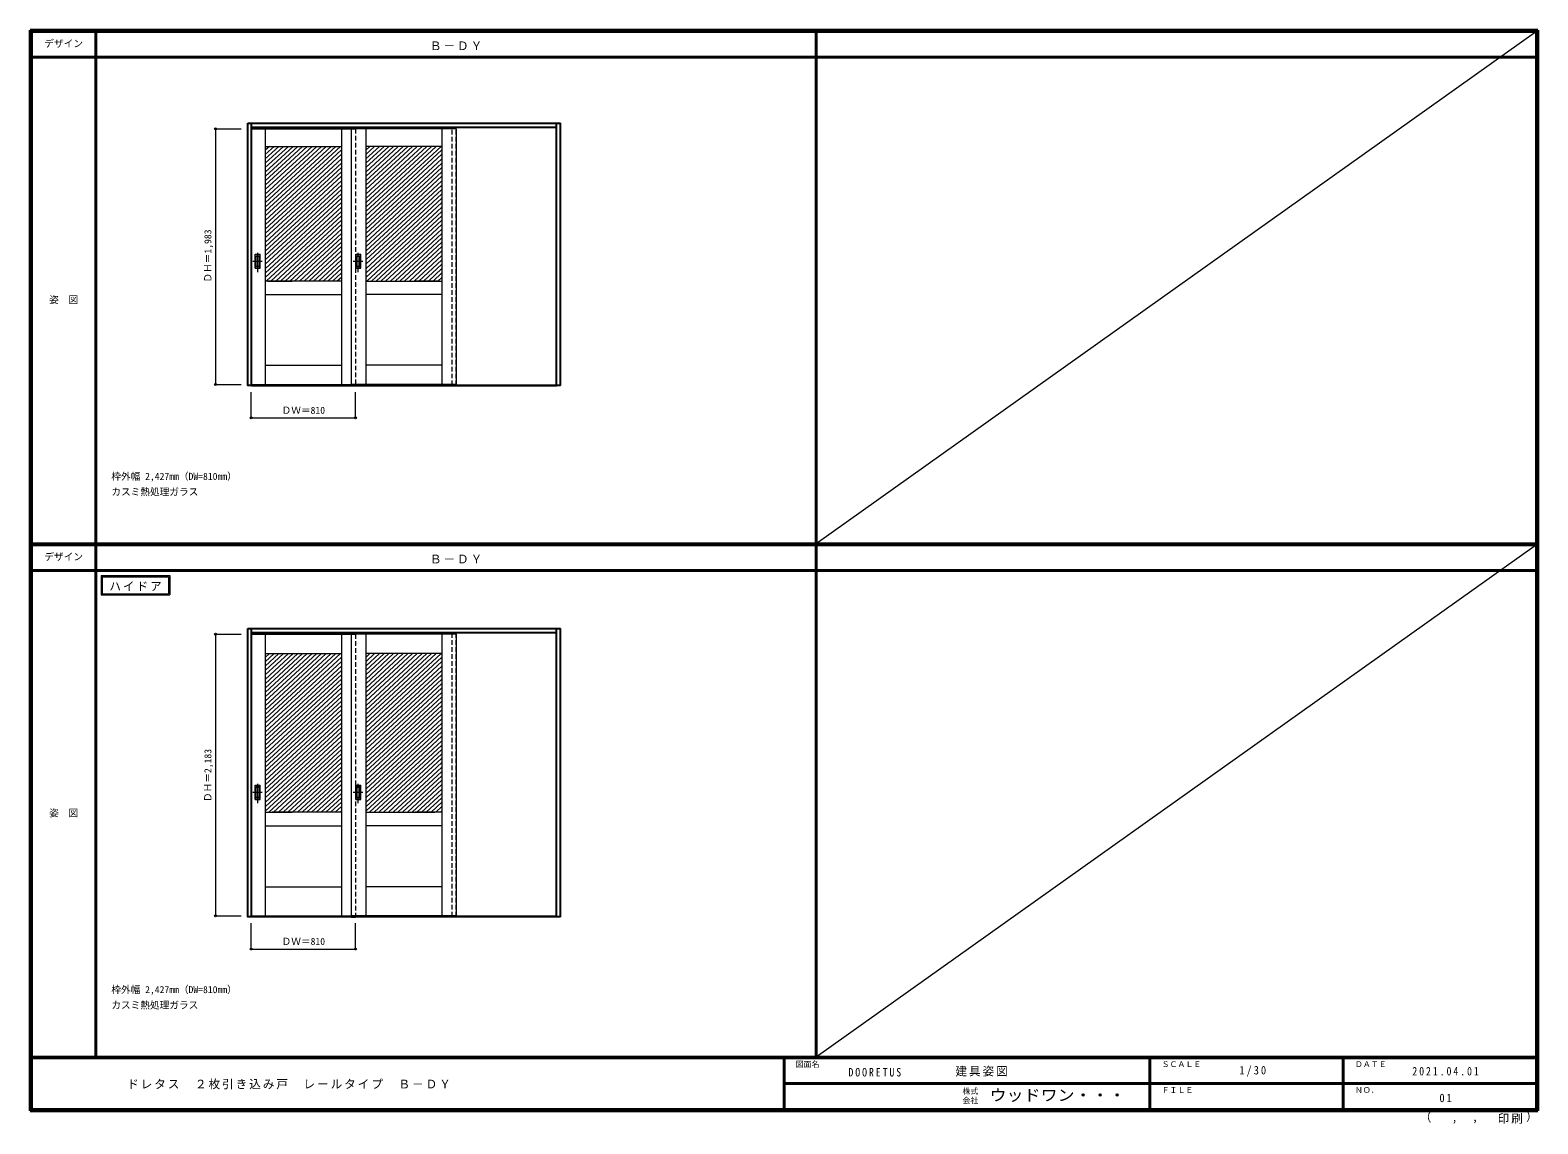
# Model space of a CAD drawing. Units: millimetres, scale not verified. Extents: x -6000 to 5700, y -4307 to 4175.
import ezdxf
from ezdxf.enums import TextEntityAlignment as Align

# ---------------------------------------------------------------- set-up
doc = ezdxf.new("R2010")
doc.units = ezdxf.units.MM
doc.header["$LTSCALE"] = 30
doc.header["$PDMODE"] = 32
doc.header["$PDSIZE"] = 15
doc.linetypes.add('CHAIN1', pattern=[8, 5, -1, 1, -1])
doc.linetypes.add('DASHED1', pattern=[1.8, 1.2, -0.6])
for name, color, linetype, lineweight in [('0-2_扉', 7, 'Continuous', 18), ('0-4_枠', 3, 'Continuous', 25), ('0-6_引手', 7, 'Continuous', 18), ('0-A_文字', 7, 'Continuous', 18), ('0-B_寸法', 4, 'Continuous', 9), ('0-C_ハッチ', 4, 'Continuous', 9), ('F-1_枠', 6, 'Continuous', 40), ('F-A_文字', 7, 'Continuous', 18)]:
    doc.layers.add(name, color=color, linetype=linetype, lineweight=lineweight)
doc.styles.add('ＭＳ ゴシック', font='')
doc.styles.get('ＭＳ ゴシック').set_extended_font_data('MS Gothic')

msp = doc.modelspace()

# ---------------------------------------------------------------- linework, layer by layer
at = {"layer": '0-2_扉', "color": 4, "linetype": 'DASHED1', "lineweight": 9}
for p, q in [((-4285, 3409), (-4285, 1426)), ((-4282, 3409), (-4285, 3409)), ((-3475, 3409), (-3475, 1426)), ((-2725, 1421), (-2725, 3423)), ((-2695, 1421), (-2695, 3423)), ((-4282, 1426), (-4285, 1426)), ((-4285, -510.25), (-4285, -2693.25)), ((-4282, -510.25), (-4285, -510.25)), ((-4282, -2693.25), (-4285, -2693.25))]:
    msp.add_line(p, q, dxfattribs=at)
at = {"layer": '0-2_扉'}
for p, q in [((-4282, 3409), (-3475, 3409)), ((-4175, 3409), (-4175, 1426)), ((-3585, 3409), (-3585, 1426)), ((-3505, 3409), (-3475, 3409)), ((-3505, 1426), (-3505, 3409)), ((-2695, 3409), (-3505, 3409)), ((-3395, 3409), (-3395, 1426)), ((-2805, 3409), (-2805, 1426)), ((-4175, 3274), (-3585, 3274)), ((-2805, 3274), (-3395, 3274)), ((-3585, 2229), (-4175, 2229)), ((-4156.5, 2229), (-3967.5, 2229)), ((-3395, 2229), (-2805, 2229)), ((-2823.5, 2229), (-3012.5, 2229)), ((-4175, 2124), (-3585, 2124)), ((-2805, 2124), (-3395, 2124)), ((-4175, 1576), (-3585, 1576)), ((-2805, 1576), (-3395, 1576)), ((-4282, 1426), (-3475, 1426)), ((-3505, 1426), (-3475, 1426)), ((-4282, -510.25), (-3475, -510.25)), ((-4175, -510.25), (-4175, -2693.25)), ((-3585, -510.25), (-3585, -2693.25)), ((-3505, -510.25), (-3475, -510.25)), ((-3505, -2693.25), (-3505, -510.25)), ((-2695, -510.25), (-3505, -510.25)), ((-3395, -510.25), (-3395, -2693.25)), ((-2805, -510.25), (-2805, -2693.25)), ((-4175, -660.25), (-3585, -660.25)), ((-2805, -660.25), (-3395, -660.25)), ((-4175, -1890.25), (-3967.5, -1890.25)), ((-3585, -1890.25), (-4121.5, -1890.25)), ((-3804, -1890.25), (-3804, -1889.14)), ((-3395, -1890.25), (-2858.5, -1890.25)), ((-3176, -1890.25), (-3176, -1889.14)), ((-2805, -1890.25), (-3012.5, -1890.25)), ((-4175, -1995.25), (-3585, -1995.25)), ((-2805, -1995.25), (-3395, -1995.25)), ((-4175, -2468.25), (-3585, -2468.25)), ((-2805, -2468.25), (-3395, -2468.25)), ((-4282, -2693.25), (-3475, -2693.25)), ((-3505, -2693.25), (-3475, -2693.25))]:
    msp.add_line(p, q, dxfattribs=at)
at = {"layer": '0-2_扉', "color": 3, "lineweight": 25}
msp.add_line((-3505, 1418), (-3475, 1418), dxfattribs=at)
at = {"layer": '0-2_扉'}
for points in [[(-2695, 3409), (-2695, 1426), (-3505, 1426)], [(-2695, -510.25), (-2695, -2693.25), (-3505, -2693.25)]]:
    msp.add_lwpolyline(points, dxfattribs=at)
at = {"layer": '0-4_枠'}
for p, q in [((-4312, 3453), (-1885, 3453)), ((-4282, 1418), (-4282, 3453)), ((-4282, 3423), (-1915, 3423)), ((-1915, 1418), (-1915, 3453)), ((-1885, 1418), (-1885, 3453)), ((-4282, 1421), (-1915, 1421)), ((-4282, 1418), (-1915, 1418)), ((-1885, 1418), (-1915, 1418)), ((-4312, -466.25), (-1885, -466.25)), ((-4282, -2701.25), (-4282, -466.25)), ((-1915, -2701.25), (-1915, -466.25)), ((-1885, -2701.25), (-1885, -466.25)), ((-4282, -496.25), (-1915, -496.25)), ((-1915, -2698.25), (-4282, -2698.25)), ((-1915, -2701.25), (-4282, -2701.25)), ((-3505, -2701.25), (-3475, -2701.25)), ((-1885, -2701.25), (-1915, -2701.25))]:
    msp.add_line(p, q, dxfattribs=at)
at = {"layer": '0-4_枠', "color": 4, "linetype": 'DASHED1', "lineweight": 9}
for p, q in [((-3475, -510.25), (-3475, -2693.25)), ((-2725, -2698.25), (-2725, -496.25)), ((-2695, -2698.25), (-2695, -496.25))]:
    msp.add_line(p, q, dxfattribs=at)
at = {"layer": '0-4_枠'}
for points in [[(-4282, 1418), (-4312, 1418), (-4312, 3453)], [(-4282, -2701.25), (-4312, -2701.25), (-4312, -466.25)]]:
    msp.add_lwpolyline(points, dxfattribs=at)
at = {"layer": '0-6_引手', "linetype": 'CHAIN1'}
for p, q in [((-4234, 2298.27), (-4234, 2469.12)), ((-3454, 2298.27), (-3454, 2469.12)), ((-4272.07, 2383.5), (-4199.56, 2383.5)), ((-3492.07, 2383.5), (-3419.56, 2383.5)), ((-4272.07, -1735.75), (-4199.56, -1735.75)), ((-4234, -1820.98), (-4234, -1650.13)), ((-3492.07, -1735.75), (-3419.56, -1735.75)), ((-3454, -1820.98), (-3454, -1650.13))]:
    msp.add_line(p, q, dxfattribs=at)
at = {"layer": '0-6_引手'}
for p, q in [((-4253, 2438.5), (-4215, 2438.5)), ((-4253, 2328.5), (-4253, 2438.5)), ((-4246.5, 2422.5), (-4221.5, 2422.5)), ((-4246.5, 2344.5), (-4246.5, 2422.5)), ((-4246.5, 2344.5), (-4221.5, 2344.5)), ((-4221.5, 2344.5), (-4221.5, 2422.5)), ((-4215, 2328.5), (-4215, 2438.5)), ((-3473, 2438.5), (-3435, 2438.5)), ((-3473, 2328.5), (-3473, 2438.5)), ((-3466.5, 2422.5), (-3441.5, 2422.5)), ((-3466.5, 2344.5), (-3466.5, 2422.5)), ((-3466.5, 2344.5), (-3441.5, 2344.5)), ((-3441.5, 2344.5), (-3441.5, 2422.5)), ((-3435, 2328.5), (-3435, 2438.5)), ((-4253, 2328.5), (-4215, 2328.5)), ((-3473, 2328.5), (-3435, 2328.5)), ((-4253, -1680.75), (-4215, -1680.75)), ((-4253, -1790.75), (-4253, -1680.75)), ((-4246.5, -1696.75), (-4221.5, -1696.75)), ((-4246.5, -1774.75), (-4246.5, -1696.75)), ((-4221.5, -1774.75), (-4221.5, -1696.75)), ((-4215, -1790.75), (-4215, -1680.75)), ((-3473, -1680.75), (-3435, -1680.75)), ((-3473, -1790.75), (-3473, -1680.75)), ((-3466.5, -1696.75), (-3441.5, -1696.75)), ((-3466.5, -1774.75), (-3466.5, -1696.75)), ((-3441.5, -1774.75), (-3441.5, -1696.75)), ((-3435, -1790.75), (-3435, -1680.75)), ((-4253, -1790.75), (-4215, -1790.75)), ((-4246.5, -1774.75), (-4221.5, -1774.75)), ((-3473, -1790.75), (-3435, -1790.75)), ((-3466.5, -1774.75), (-3441.5, -1774.75))]:
    msp.add_line(p, q, dxfattribs=at)
at = {"layer": '0-6_引手', "linetype": 'DASHED1'}
for p, q in [((-4218, 2332.5), (-4218, 2434.5)), ((-3438, 2332.5), (-3438, 2434.5)), ((-4250, 2332.5), (-4218, 2332.5)), ((-3470, 2332.5), (-3438, 2332.5)), ((-4218, -1786.75), (-4218, -1684.75)), ((-3438, -1786.75), (-3438, -1684.75)), ((-4250, -1786.75), (-4218, -1786.75)), ((-3470, -1786.75), (-3438, -1786.75))]:
    msp.add_line(p, q, dxfattribs=at)
for points in [[(-4250, 2332.5), (-4250, 2434.5), (-4218, 2434.5)], [(-3470, 2332.5), (-3470, 2434.5), (-3438, 2434.5)], [(-4250, -1786.75), (-4250, -1684.75), (-4218, -1684.75)], [(-3470, -1786.75), (-3470, -1684.75), (-3438, -1684.75)]]:
    msp.add_lwpolyline(points, dxfattribs=at)
at = {"layer": '0-A_文字'}
for p, q in [((-5450, -55.5), (-5450, -205.5)), ((-5440, -65.5), (-4925.67, -65.5)), ((-4925.67, -65.5), (-4925.67, -195.5)), ((-5450, -205.5), (-4915.67, -205.5))]:
    msp.add_line(p, q, dxfattribs=at)
for points in [[(-5450, -55.5), (-4915.67, -55.5), (-4915.67, -205.5)], [(-5440, -65.5), (-5440, -195.5), (-4925.67, -195.5)]]:
    msp.add_lwpolyline(points, dxfattribs=at)
at = {"layer": '0-B_寸法'}
for p, q in [((-4562, 3409), (-4362, 3409)), ((-4562, 3409), (-4562, 1426)), ((-4562, 1426), (-4362, 1426)), ((-4285, 1168), (-4285, 1368)), ((-3475, 1168), (-3475, 1368)), ((-4285, 1168), (-3475, 1168)), ((-4562, -510.25), (-4362, -510.25)), ((-4562, -510.25), (-4562, -2693.25)), ((-4562, -2693.25), (-4362, -2693.25)), ((-4285, -2951.25), (-4285, -2751.25)), ((-3475, -2951.25), (-3475, -2751.25)), ((-4285, -2951.25), (-3475, -2951.25))]:
    msp.add_line(p, q, dxfattribs=at)
at = {"layer": '0-B_寸法', "color": 7}
for p in [(-4562, 3409), (-4562, 1426), (-4285, 1168), (-3475, 1168), (-4562, -510.25), (-4562, -2693.25), (-4285, -2951.25), (-3475, -2951.25)]:
    msp.add_point(p, dxfattribs=at)
at = {"layer": '0-C_ハッチ'}
for p, q in [((-4106.86, 3274), (-4175, 3210.9)), ((-4070.06, 3274), (-4175, 3176.83)), ((-4033.26, 3274), (-4175, 3142.76)), ((-3996.47, 3274), (-4175, 3108.69)), ((-4143.65, 3274), (-4175, 3244.97)), ((-3959.67, 3274), (-4175, 3074.62)), ((-3922.87, 3274), (-4175, 3040.55)), ((-3886.08, 3274), (-4175, 3006.48)), ((-3849.28, 3274), (-4175, 2972.41)), ((-3812.48, 3274), (-4175, 2938.34)), ((-3775.69, 3274), (-4175, 2904.26)), ((-3738.89, 3274), (-4175, 2870.19)), ((-3702.09, 3274), (-4175, 2836.12)), ((-3665.29, 3274), (-4175, 2802.05)), ((-3628.5, 3274), (-4175, 2767.98)), ((-3591.7, 3274), (-4175, 2733.91)), ((-3585, 3246.13), (-4175, 2699.84)), ((-3585, 3212.06), (-4175, 2665.77)), ((-3585, 3177.99), (-4175, 2631.7)), ((-3326.86, 3274), (-3395, 3210.9)), ((-3290.06, 3274), (-3395, 3176.83)), ((-3253.26, 3274), (-3395, 3142.76)), ((-3216.47, 3274), (-3395, 3108.69)), ((-3363.65, 3274), (-3395, 3244.97)), ((-3179.67, 3274), (-3395, 3074.62)), ((-3142.87, 3274), (-3395, 3040.55)), ((-3106.08, 3274), (-3395, 3006.48)), ((-3069.28, 3274), (-3395, 2972.41)), ((-3032.48, 3274), (-3395, 2938.34)), ((-2995.69, 3274), (-3395, 2904.26)), ((-2958.89, 3274), (-3395, 2870.19)), ((-2922.09, 3274), (-3395, 2836.12)), ((-2885.29, 3274), (-3395, 2802.05)), ((-2848.5, 3274), (-3395, 2767.98)), ((-2811.7, 3274), (-3395, 2733.91)), ((-2805, 3246.13), (-3395, 2699.84)), ((-2805, 3212.06), (-3395, 2665.77)), ((-2805, 3177.99), (-3395, 2631.7)), ((-3585, 3143.92), (-4175, 2597.62)), ((-3585, 3109.85), (-4175, 2563.55)), ((-3585, 3075.78), (-4175, 2529.48)), ((-2805, 3143.92), (-3395, 2597.62)), ((-2805, 3109.85), (-3395, 2563.55)), ((-2805, 3075.78), (-3395, 2529.48)), ((-3585, 3041.71), (-4175, 2495.41)), ((-3585, 3007.64), (-4175, 2461.34)), ((-3585, 2973.57), (-4175, 2427.27)), ((-3585, 2939.49), (-4175, 2393.2)), ((-2805, 3041.71), (-3395, 2495.41)), ((-2805, 3007.64), (-3395, 2461.34)), ((-2805, 2973.57), (-3395, 2427.27)), ((-2805, 2939.49), (-3395, 2393.2)), ((-3585, 2905.42), (-4175, 2359.13)), ((-3585, 2871.35), (-4175, 2325.06)), ((-3585, 2837.28), (-4175, 2290.99)), ((-2805, 2905.42), (-3395, 2359.13)), ((-2805, 2871.35), (-3395, 2325.06)), ((-2805, 2837.28), (-3395, 2290.99)), ((-3585, 2803.21), (-4175, 2256.91)), ((-3585, 2769.14), (-4168.35, 2229)), ((-3585, 2735.07), (-4131.55, 2229)), ((-3585, 2701), (-4094.76, 2229)), ((-2805, 2803.21), (-3395, 2256.91)), ((-2805, 2769.14), (-3388.35, 2229)), ((-2805, 2735.07), (-3351.55, 2229)), ((-2805, 2701), (-3314.76, 2229)), ((-3585, 2666.93), (-4057.96, 2229)), ((-3585, 2632.85), (-4021.16, 2229)), ((-3585, 2598.78), (-3984.37, 2229)), ((-2805, 2666.93), (-3277.96, 2229)), ((-2805, 2632.85), (-3241.16, 2229)), ((-2805, 2598.78), (-3204.37, 2229)), ((-3585, 2564.71), (-3947.57, 2229)), ((-3585, 2530.64), (-3910.77, 2229)), ((-3585, 2496.57), (-3873.98, 2229)), ((-3585, 2462.5), (-3837.18, 2229)), ((-2805, 2564.71), (-3167.57, 2229)), ((-2805, 2530.64), (-3130.77, 2229)), ((-2805, 2496.57), (-3093.98, 2229)), ((-2805, 2462.5), (-3057.18, 2229)), ((-3585, 2428.43), (-3800.38, 2229)), ((-3585, 2394.36), (-3763.59, 2229)), ((-3585, 2360.29), (-3726.79, 2229)), ((-2805, 2428.43), (-3020.38, 2229)), ((-2805, 2394.36), (-2983.59, 2229)), ((-2805, 2360.29), (-2946.79, 2229)), ((-3585, 2326.22), (-3689.99, 2229)), ((-3585, 2292.14), (-3653.2, 2229)), ((-3585, 2258.07), (-3616.4, 2229)), ((-2805, 2326.22), (-2909.99, 2229)), ((-2805, 2292.14), (-2873.2, 2229)), ((-2805, 2258.07), (-2836.4, 2229)), ((-4106.86, -660.25), (-4175, -723.35)), ((-4070.06, -660.25), (-4175, -757.42)), ((-4033.26, -660.25), (-4175, -791.49)), ((-3996.47, -660.25), (-4175, -825.56)), ((-4143.65, -660.25), (-4175, -689.28)), ((-3959.67, -660.25), (-4175, -859.63)), ((-3922.87, -660.25), (-4175, -893.7)), ((-3886.08, -660.25), (-4175, -927.77)), ((-3849.28, -660.25), (-4175, -961.84)), ((-3812.48, -660.25), (-4175, -995.92)), ((-3775.69, -660.25), (-4175, -1029.99)), ((-3738.89, -660.25), (-4175, -1064.06)), ((-3702.09, -660.25), (-4175, -1098.13)), ((-3665.29, -660.25), (-4175, -1132.2)), ((-3628.5, -660.25), (-4175, -1166.27)), ((-3591.7, -660.25), (-4175, -1200.34)), ((-3585, -688.12), (-4175, -1234.41)), ((-3326.86, -660.25), (-3395, -723.35)), ((-3290.06, -660.25), (-3395, -757.42)), ((-3253.26, -660.25), (-3395, -791.49)), ((-3216.47, -660.25), (-3395, -825.56)), ((-3363.65, -660.25), (-3395, -689.28)), ((-3179.67, -660.25), (-3395, -859.63)), ((-3142.87, -660.25), (-3395, -893.7)), ((-3106.08, -660.25), (-3395, -927.77)), ((-3069.28, -660.25), (-3395, -961.84)), ((-3032.48, -660.25), (-3395, -995.92)), ((-2995.69, -660.25), (-3395, -1029.99)), ((-2958.89, -660.25), (-3395, -1064.06)), ((-2922.09, -660.25), (-3395, -1098.13)), ((-2885.29, -660.25), (-3395, -1132.2)), ((-2848.5, -660.25), (-3395, -1166.27)), ((-2811.7, -660.25), (-3395, -1200.34)), ((-2805, -688.12), (-3395, -1234.41)), ((-3585, -722.19), (-4175, -1268.48)), ((-3585, -756.26), (-4175, -1302.55)), ((-3585, -790.33), (-4175, -1336.63)), ((-2805, -722.19), (-3395, -1268.48)), ((-2805, -756.26), (-3395, -1302.55)), ((-2805, -790.33), (-3395, -1336.63)), ((-3585, -824.4), (-4175, -1370.7)), ((-3585, -858.47), (-4175, -1404.77)), ((-3585, -892.54), (-4175, -1438.84)), ((-3585, -926.61), (-4175, -1472.91)), ((-2805, -824.4), (-3395, -1370.7)), ((-2805, -858.47), (-3395, -1404.77)), ((-2805, -892.54), (-3395, -1438.84)), ((-2805, -926.61), (-3395, -1472.91)), ((-3585, -960.68), (-4175, -1506.98)), ((-3585, -994.76), (-4175, -1541.05)), ((-3585, -1028.83), (-4175, -1575.12)), ((-2805, -960.68), (-3395, -1506.98)), ((-2805, -994.76), (-3395, -1541.05)), ((-2805, -1028.83), (-3395, -1575.12)), ((-3585, -1062.9), (-4175, -1609.19)), ((-3585, -1096.97), (-4175, -1643.27)), ((-3585, -1131.04), (-4175, -1677.34)), ((-3585, -1165.11), (-4175, -1711.41)), ((-2805, -1062.9), (-3395, -1609.19)), ((-2805, -1096.97), (-3395, -1643.27)), ((-2805, -1131.04), (-3395, -1677.34)), ((-2805, -1165.11), (-3395, -1711.41)), ((-3585, -1199.18), (-4175, -1745.48)), ((-3585, -1233.25), (-4175, -1779.55)), ((-3585, -1267.32), (-4175, -1813.62)), ((-2805, -1199.18), (-3395, -1745.48)), ((-2805, -1233.25), (-3395, -1779.55)), ((-2805, -1267.32), (-3395, -1813.62)), ((-3585, -1301.4), (-4175, -1847.69)), ((-3585, -1335.47), (-4175, -1881.76)), ((-3585, -1369.54), (-4147.37, -1890.25)), ((-3585, -1403.61), (-4110.57, -1890.25)), ((-2805, -1301.4), (-3395, -1847.69)), ((-2805, -1335.47), (-3395, -1881.76)), ((-2805, -1369.54), (-3367.37, -1890.25)), ((-2805, -1403.61), (-3330.57, -1890.25)), ((-3585, -1437.68), (-4073.78, -1890.25)), ((-3585, -1471.75), (-4036.98, -1890.25)), ((-3585, -1505.82), (-4000.18, -1890.25)), ((-2805, -1437.68), (-3293.78, -1890.25)), ((-2805, -1471.75), (-3256.98, -1890.25)), ((-2805, -1505.82), (-3220.18, -1890.25)), ((-3585, -1539.89), (-3963.39, -1890.25)), ((-3585, -1573.96), (-3926.59, -1890.25)), ((-3585, -1608.03), (-3889.79, -1890.25)), ((-2805, -1539.89), (-3183.39, -1890.25)), ((-2805, -1573.96), (-3146.59, -1890.25)), ((-2805, -1608.03), (-3109.79, -1890.25)), ((-3585, -1642.11), (-3853, -1890.25)), ((-3585, -1676.18), (-3816.2, -1890.25)), ((-3585, -1710.25), (-3779.4, -1890.25)), ((-3585, -1744.32), (-3742.61, -1890.25)), ((-2805, -1642.11), (-3073, -1890.25)), ((-2805, -1676.18), (-3036.2, -1890.25)), ((-2805, -1710.25), (-2999.4, -1890.25)), ((-2805, -1744.32), (-2962.61, -1890.25)), ((-3585, -1778.39), (-3705.81, -1890.25)), ((-3585, -1812.46), (-3669.01, -1890.25)), ((-3585, -1846.53), (-3632.22, -1890.25)), ((-2805, -1778.39), (-2925.81, -1890.25)), ((-2805, -1812.46), (-2889.01, -1890.25)), ((-2805, -1846.53), (-2852.22, -1890.25)), ((-3585, -1880.6), (-3595.42, -1890.25)), ((-2805, -1880.6), (-2815.42, -1890.25))]:
    msp.add_line(p, q, dxfattribs=at)
at = {"layer": 'F-1_枠'}
for p, q in [((-6000, 4175), (5700, 4175)), ((-6000, 4175), (-6000, -4205)), ((-6000, 4170), (5700, 4170)), ((-6000, 4165), (5700, 4165)), ((-5995, 4175), (-5995, -4205)), ((-5990, 4175), (-5990, -4205)), ((-5490, 4175), (-5490, -3790)), ((100, -3790), (100, 4175)), ((5690, 4175), (5690, -4205)), ((5695, 4175), (5695, -4205)), ((5700, 4175), (5700, -4205)), ((-6000, 3965), (5700, 3965)), ((-6000, 190.5), (5700, 190.5)), ((-6000, 187.5), (5700, 187.5)), ((-6000, 184.5), (5700, 184.5)), ((-6000, -15.5), (5700, -15.5)), ((5700, -3790), (-6000, -3790)), ((5700, -3795), (-6000, -3795)), ((-150, -3795), (-150, -4195)), ((2690, -3795), (2690, -4195)), ((4190, -3795), (4190, -4195)), ((-150, -3995), (5690, -3995.01)), ((5700, -4195), (-6000, -4195)), ((5700, -4200), (-6000, -4200)), ((5700, -4205), (-6000, -4205))]:
    msp.add_line(p, q, dxfattribs=at)
at = {"layer": 'F-A_文字'}
for p, q in [((5690, 4165), (100, 190.5)), ((5690, 184.5), (100, -3790))]:
    msp.add_line(p, q, dxfattribs=at)

# ---------------------------------------------------------------- texts
at = {"layer": '0-A_文字', "style": 'ＭＳ ゴシック'}
for s, p in [('枠外幅 2,427mm（DW=810mm）', (-5370, 670.5)), ('カスミ熱処理ガラス', (-5370, 550.5)), ('枠外幅 2,427mm（DW=810mm）', (-5370, -3310)), ('カスミ熱処理ガラス', (-5370, -3430))]:
    msp.add_text(s, height=54.99, dxfattribs=at).set_placement(p, align=Align.BOTTOM_LEFT)
at = {"layer": '0-A_文字', "char_height": 65.98, "attachment_point": 7, "style": 'ＭＳ ゴシック'}
for s, insert in [('\\T1.17;Ｂ－ＤＹ', (-2897.5, 4020)), ('\\T1.17;Ｂ－ＤＹ', (-2897.5, 39.5)), ('\\T1.17;ハイドア', (-5385.34, -175.5))]:
    msp.add_mtext(s, dxfattribs=dict(at, insert=insert))
at = {"layer": '0-B_寸法', "color": 7, "style": 'ＭＳ ゴシック'}
for s, p in [('ＤＨ＝1,983', (-4577, 2217.25)), ('ＤＨ＝2,183', (-4577, -1811.25))]:
    msp.add_text(s, height=54.99, rotation=90, dxfattribs=at).set_placement(p, align=Align.BOTTOM_LEFT)
for p in [(-4048.75, 1183), (-4048.75, -2936.25)]:
    msp.add_text('ＤＷ＝810', height=54.99, dxfattribs=at).set_placement(p, align=Align.BOTTOM_LEFT)
at = {"layer": 'F-A_文字', "style": 'ＭＳ ゴシック'}
for s, height, p in [('デザイン', 54.99, (-5890, 4027.5)), ('姿\u3000図', 54.99, (-5852.5, 2040.25)), ('デザイン', 54.99, (-5890, 47)), ('姿\u3000図', 54.99, (-5852.5, -1940.25)), ('図面名', 43.99, (-60, -3880)), ('ＳＣＡＬＥ', 43.99, (2780, -3880)), ('ＤＡＴＥ', 43.99, (4280, -3880)), ('株式', 43.99, (1235, -4089)), ('ＦＩＬＥ', 43.99, (2780, -4080)), ('ＮＯ．', 43.99, (4280, -4080)), ('会社', 43.99, (1235, -4161)), ('（', 65.98, (4784.03, -4308.31)), ('）', 65.98, (5608.4, -4304.13)), (',', 65.98, (5031.28, -4308.31)), (',', 65.98, (5190.2, -4305.53))]:
    msp.add_text(s, height=height, dxfattribs=at).set_placement(p, align=Align.BOTTOM_LEFT)
at = {"layer": 'F-A_文字', "style": 'ＭＳ ゴシック', "width": 1.1}
msp.add_text('ウッドワン・・・', height=87.98, dxfattribs=at).set_placement((1445, -4155), align=Align.BOTTOM_LEFT)
at = {"layer": 'F-A_文字', "char_height": 65.98, "attachment_point": 7, "style": 'ＭＳ ゴシック'}
for s, insert in [('\\T1.17;建具姿図', (1180.42, -3940)), ('\\T1.38;\\W0.9;1/30', (3383.75, -3940)), ('\\T1.17;ドレタス\u3000２枚引き込み戸\u3000レールタイプ\u3000Ｂ－ＤＹ', (-5247.55, -4040)), ('\\T1.39;\\W0.85;DOORETUS', (350, -3940.79)), ('\\T1.39;\\W0.85;2021.04.01', (4726.25, -3932.5)), ('\\T1.36;\\W0.9;01', (4936.25, -4140)), ('\\T1.17;印刷', (5388.15, -4306.92))]:
    msp.add_mtext(s, dxfattribs=dict(at, insert=insert))

doc.saveas('drawing.dxf')
